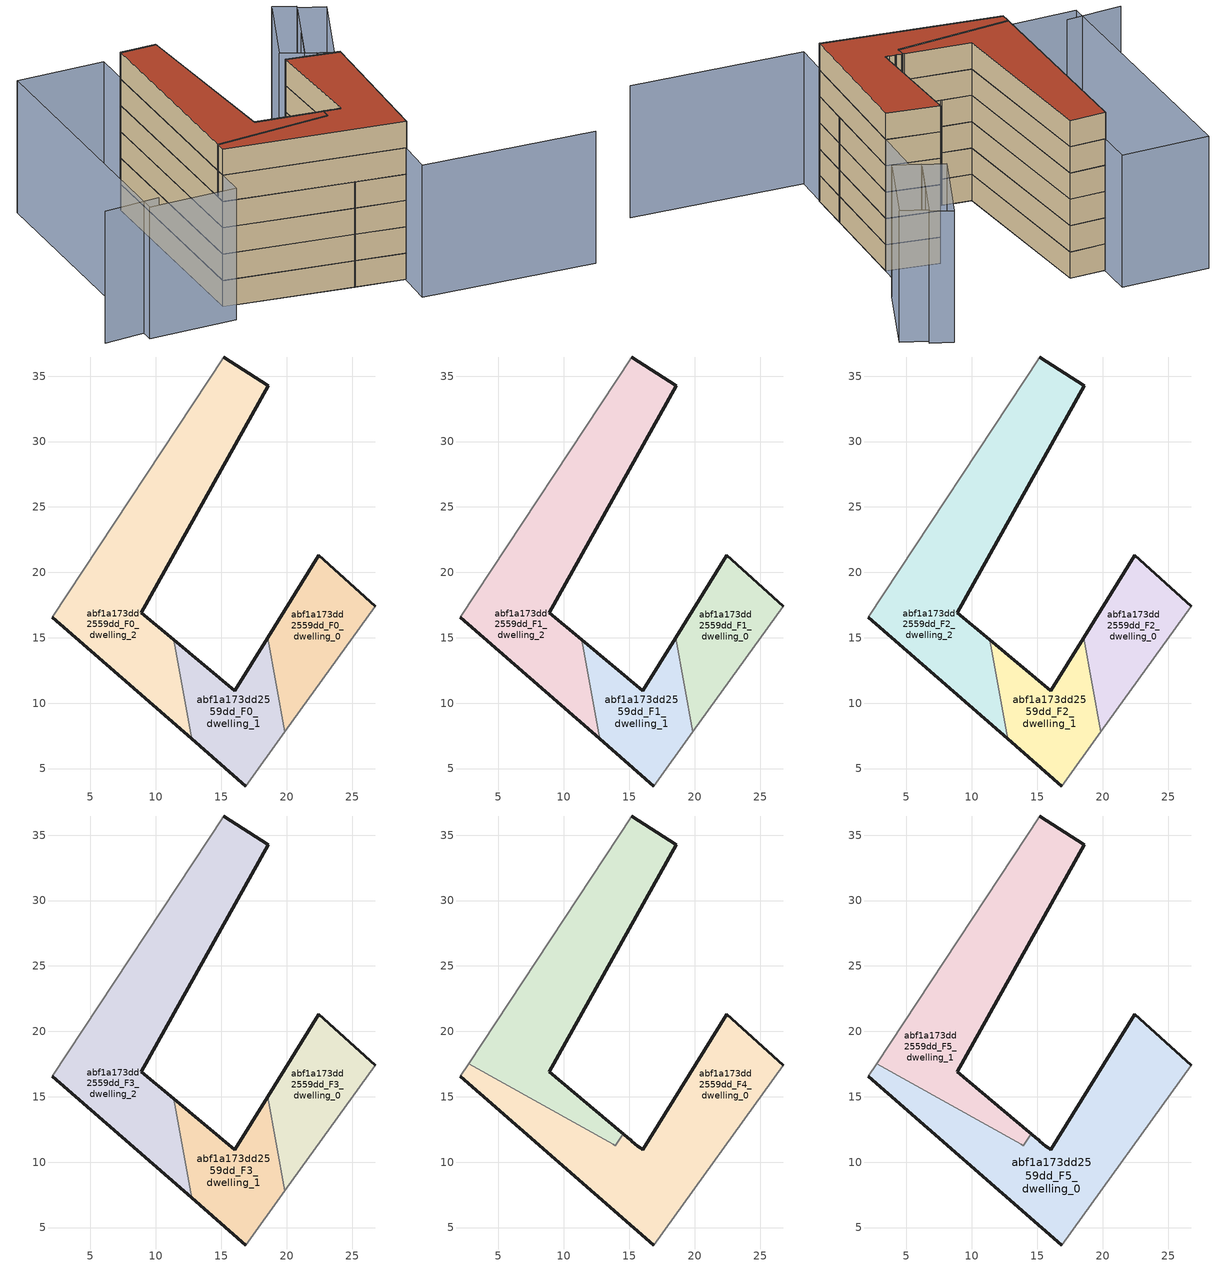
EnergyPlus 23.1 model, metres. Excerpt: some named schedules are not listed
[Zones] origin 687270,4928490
abf1a173dd2559dd_F0_dwelling_0
 floor ground (EU_floor_Construction): 19.87,7.82 26.77,17.39 22.47,21.33 18.55,15.01 z0
 wall outside (EU_wall_Construction): 18.55,15.01 22.47,21.33 26.77,17.39 z0:3
 wall adiabatic (EU_wall_Construction): 26.77,17.39 19.87,7.82 z0:3
 wall to abf1a173dd2559dd_F0_dwelling_1 (EU_wall_Construction): 19.87,7.82 18.55,15.01 z0:3
abf1a173dd2559dd_F0_dwelling_1
 floor ground (EU_floor_Construction): 16.87,3.67 19.87,7.82 18.55,15.01 16.02,10.94 11.36,14.83 12.75,7.26 z0
 wall outside (EU_wall_Construction): 11.36,14.83 16.02,10.94 18.55,15.01 / 16.87,3.67 12.75,7.26 z0:3
 wall to abf1a173dd2559dd_F0_dwelling_2 (EU_wall_Construction): 12.75,7.26 11.36,14.83 z0:3
 wall adiabatic (EU_wall_Construction): 19.87,7.82 16.87,3.67 z0:3
abf1a173dd2559dd_F0_dwelling_2
 floor ground (EU_floor_Construction): 12.75,7.26 11.36,14.83 8.87,16.91 18.6,34.29 15.2,36.46 2.09,16.57 z0
 wall outside (EU_wall_Construction): 12.75,7.26 2.09,16.57 / 15.2,36.46 18.6,34.29 8.87,16.91 11.36,14.83 z0:3
 wall adiabatic (EU_wall_Construction): 2.09,16.57 15.2,36.46 z0:3
abf1a173dd2559dd_F1_dwelling_0
 floor to abf1a173dd2559dd_F0_dwelling_0 (EU_floor_Construction): 19.87,7.82 26.77,17.39 22.47,21.33 18.55,15.01 z3
 wall outside (EU_wall_Construction): 18.55,15.01 22.47,21.33 26.77,17.39 z3:6
 wall adiabatic (EU_wall_Construction): 26.77,17.39 19.87,7.82 z3:6
 wall to abf1a173dd2559dd_F1_dwelling_1 (EU_wall_Construction): 19.87,7.82 18.55,15.01 z3:6
abf1a173dd2559dd_F1_dwelling_1
 floor to abf1a173dd2559dd_F0_dwelling_1 (EU_floor_Construction): 16.87,3.67 19.87,7.82 18.55,15.01 16.02,10.94 11.36,14.83 12.75,7.26 z3
 wall outside (EU_wall_Construction): 11.36,14.83 16.02,10.94 18.55,15.01 / 16.87,3.67 12.75,7.26 z3:6
 wall to abf1a173dd2559dd_F1_dwelling_2 (EU_wall_Construction): 12.75,7.26 11.36,14.83 z3:6
 wall adiabatic (EU_wall_Construction): 19.87,7.82 16.87,3.67 z3:6
abf1a173dd2559dd_F1_dwelling_2
 floor to abf1a173dd2559dd_F0_dwelling_2 (EU_floor_Construction): 12.75,7.26 11.36,14.83 8.87,16.91 18.6,34.29 15.2,36.46 2.09,16.57 z3
 wall outside (EU_wall_Construction): 12.75,7.26 2.09,16.57 / 15.2,36.46 18.6,34.29 8.87,16.91 11.36,14.83 z3:6
 wall adiabatic (EU_wall_Construction): 2.09,16.57 15.2,36.46 z3:6
abf1a173dd2559dd_F2_dwelling_0
 floor to abf1a173dd2559dd_F1_dwelling_0 (EU_floor_Construction): 19.87,7.82 26.77,17.39 22.47,21.33 18.55,15.01 z6
 wall outside (EU_wall_Construction): 18.55,15.01 22.47,21.33 26.77,17.39 z6:9
 wall adiabatic (EU_wall_Construction): 26.77,17.39 19.87,7.82 z6:9
 wall to abf1a173dd2559dd_F2_dwelling_1 (EU_wall_Construction): 19.87,7.82 18.55,15.01 z6:9
abf1a173dd2559dd_F2_dwelling_1
 floor to abf1a173dd2559dd_F1_dwelling_1 (EU_floor_Construction): 16.87,3.67 19.87,7.82 18.55,15.01 16.02,10.94 11.36,14.83 12.75,7.26 z6
 wall outside (EU_wall_Construction): 11.36,14.83 16.02,10.94 18.55,15.01 / 16.87,3.67 12.75,7.26 z6:9
 wall to abf1a173dd2559dd_F2_dwelling_2 (EU_wall_Construction): 12.75,7.26 11.36,14.83 z6:9
 wall adiabatic (EU_wall_Construction): 19.87,7.82 16.87,3.67 z6:9
abf1a173dd2559dd_F2_dwelling_2
 floor to abf1a173dd2559dd_F1_dwelling_2 (EU_floor_Construction): 12.75,7.26 11.36,14.83 8.87,16.91 18.6,34.29 15.2,36.46 2.09,16.57 z6
 wall outside (EU_wall_Construction): 12.75,7.26 2.09,16.57 / 15.2,36.46 18.6,34.29 8.87,16.91 11.36,14.83 z6:9
 wall adiabatic (EU_wall_Construction): 2.09,16.57 15.2,36.46 z6:9
abf1a173dd2559dd_F3_dwelling_0
 floor to abf1a173dd2559dd_F2_dwelling_0 (EU_floor_Construction): 19.87,7.82 26.77,17.39 22.47,21.33 18.55,15.01 z9
 wall outside (EU_wall_Construction): 18.55,15.01 22.47,21.33 26.77,17.39 z9:12
 wall adiabatic (EU_wall_Construction): 26.77,17.39 19.87,7.82 z9:12
 wall to abf1a173dd2559dd_F3_dwelling_1 (EU_wall_Construction): 19.87,7.82 18.55,15.01 z9:12
abf1a173dd2559dd_F3_dwelling_1
 floor to abf1a173dd2559dd_F2_dwelling_1 (EU_floor_Construction): 16.87,3.67 19.87,7.82 18.55,15.01 16.02,10.94 11.36,14.83 12.75,7.26 z9
 wall outside (EU_wall_Construction): 11.36,14.83 16.02,10.94 18.55,15.01 / 16.87,3.67 12.75,7.26 z9:12
 wall to abf1a173dd2559dd_F3_dwelling_2 (EU_wall_Construction): 12.75,7.26 11.36,14.83 z9:12
 wall adiabatic (EU_wall_Construction): 19.87,7.82 16.87,3.67 z9:12
abf1a173dd2559dd_F3_dwelling_2
 floor to abf1a173dd2559dd_F2_dwelling_2 (EU_floor_Construction): 12.75,7.26 11.36,14.83 8.87,16.91 18.6,34.29 15.2,36.46 2.09,16.57 z9
 wall outside (EU_wall_Construction): 12.75,7.26 2.09,16.57 / 15.2,36.46 18.6,34.29 8.87,16.91 11.36,14.83 z9:12
 wall adiabatic (EU_wall_Construction): 2.09,16.57 15.2,36.46 z9:12
abf1a173dd2559dd_F4_dwelling_0
 floor to abf1a173dd2559dd_F3_dwelling_0 (EU_floor_Construction): 19.87,7.82 26.77,17.39 22.47,21.33 18.55,15.01 z12
 floor to abf1a173dd2559dd_F3_dwelling_1 (EU_floor_Construction): 16.87,3.67 19.87,7.82 18.55,15.01 16.02,10.94 15.79,11.13 15.67,11.23 14.62,12.1 14.56,12.16 13.95,11.27 13.77,11.37 11.79,12.48 12.75,7.26 z12
 floor to abf1a173dd2559dd_F3_dwelling_2 (EU_floor_Construction): 12.75,7.26 11.79,12.48 2.73,17.54 2.09,16.57 z12
 wall outside (EU_wall_Construction): 16.87,3.67 2.09,16.57 / 14.56,12.15 14.63,12.1 15.09,11.71 15.1,11.7 15.21,11.62 15.67,11.23 15.84,11.08 16.02,10.94 22.47,21.33 26.77,17.39 z12:15; 14.56,12.15,15 14.56,12.16,12 14.56,12.15,12
 wall adiabatic (EU_wall_Construction): 26.77,17.39 16.87,3.67 / 2.09,16.57 2.73,17.54 z12:15
 wall to abf1a173dd2559dd_F4_dwelling_1 (EU_wall_Construction): 2.73,17.54 13.77,11.37 13.95,11.27 14.56,12.16 z12:15
abf1a173dd2559dd_F4_dwelling_1
 floor to abf1a173dd2559dd_F3_dwelling_1 (EU_floor_Construction): 13.95,11.27 14.56,12.16 14.43,12.26 11.36,14.83 11.79,12.48 13.77,11.37 z12
 floor to abf1a173dd2559dd_F3_dwelling_2 (EU_floor_Construction): 11.79,12.48 11.36,14.83 8.87,16.91 18.6,34.29 15.2,36.46 2.73,17.54 z12
 wall outside (EU_wall_Construction): 15.2,36.46 18.6,34.29 8.87,16.91 14.4,12.29 14.56,12.16 z12:15
 wall adiabatic (EU_wall_Construction): 2.73,17.54 15.2,36.46 z12:15
abf1a173dd2559dd_F5_dwelling_0
 floor to abf1a173dd2559dd_F4_dwelling_0 (EU_floor_Construction): 16.87,3.67 26.77,17.39 22.47,21.33 16.02,10.94 15.84,11.08 15.67,11.23 15.21,11.62 15.1,11.7 15.09,11.71 14.63,12.1 14.56,12.16 13.95,11.27 2.73,17.54 2.09,16.57 z15
 wall outside (EU_wall_Construction): 16.87,3.67 2.09,16.57 / 14.56,12.15 14.63,12.1 15.09,11.71 15.1,11.7 15.21,11.62 15.67,11.23 15.84,11.08 16.02,10.94 22.47,21.33 26.77,17.39 z15:18; 14.56,12.15,18 14.56,12.16,15 14.56,12.15,15
 wall adiabatic (EU_wall_Construction): 26.77,17.39 16.87,3.67 / 2.09,16.57 2.73,17.54 z15:18
 wall to abf1a173dd2559dd_F5_dwelling_1 (EU_wall_Construction): 2.73,17.54 13.77,11.37 13.95,11.27 14.56,12.16 z15:18
 roof outside (EU_roof_Construction): 26.77,17.39 16.87,3.67 2.09,16.57 2.73,17.54 13.95,11.27 14.56,12.15 14.63,12.1 15.09,11.71 15.1,11.7 15.21,11.62 15.67,11.23 15.84,11.08 16.02,10.94 22.47,21.33 z18
abf1a173dd2559dd_F5_dwelling_1
 floor to abf1a173dd2559dd_F4_dwelling_1 (EU_floor_Construction): 14.56,12.16 14.4,12.29 8.87,16.91 18.6,34.29 15.2,36.46 2.73,17.54 13.77,11.37 13.95,11.27 z15
 wall outside (EU_wall_Construction): 15.2,36.46 18.6,34.29 8.87,16.91 14.4,12.29 14.56,12.16 z15:18
 wall adiabatic (EU_wall_Construction): 2.73,17.54 15.2,36.46 z15:18
 roof outside (EU_roof_Construction): 18.6,34.29 8.87,16.91 14.4,12.29 14.56,12.16 13.95,11.27 13.77,11.37 2.73,17.54 15.2,36.46 z18
shading: 29.79,-10.96 14.3,0.3 / 14.3,0.3 30.31,22.31 / -5.53,19.61 -10.89,22.74 / 29.61,23.3 37.91,29.12 / 37.91,29.12 39.63,26.66 / 39.63,26.66 31.33,20.85 / 31.33,20.85 29.61,23.3 / 38.2,29.33 29.72,23.38 / 29.72,23.38 28.27,25.46 / 28.27,25.46 36.75,31.41 / 36.75,31.41 38.2,29.33 / 17.53,39.82 0.35,13.94 / 0.35,13.94 -7.76,19.32 / -7.76,19.32 9.42,45.21 / 9.42,45.21 17.53,39.82 z0:15
[Building]
EU S2 Campaign: North Axis=0; Terrain=City; Solar Distribution=FullExterior
[Site:Location]
Bologna: Latitude=44.5; Longitude=11.25; Time Zone=1; Elevation=37
[SizingPeriod:WeatherFileDays]
AnnualSizingPeriod: Begin Month=1; Begin Day of Month=1; End Month=12; End Day of Month=31; Day of Week for Start Day=Monday; Use Weather File Daylight Saving Period=No; Use Weather File Rain and Snow Indicators=No
[MATERIAL]
EU_InternalMass_Material: Roughness=MediumRough; Thickness=0.1; Conductivity=1; Density=1800; Specific Heat=900; Thermal Absorptance=0.9; Solar Absorptance=0.7; Visible Absorptance=0.7
[MATERIAL:NOMASS] Roughness=MediumRough; Thermal Absorptance=0.9; Solar Absorptance=0.7; Visible Absorptance=0.7
Name | Thermal Resistance
EU_wall_NoMass | 0.905828
EU_roof_NoMass | 0.37593
EU_floor_NoMass | 0.67114
[CONSTRUCTION]
EU_wall_Construction: EU_wall_NoMass
EU_roof_Construction: EU_roof_NoMass
EU_floor_Construction: EU_floor_NoMass
EU_InternalMass_Construction: EU_InternalMass_Material
[ZONE] Type=1; Multiplier=1; Ceiling Height=autocalculate; Floor Area=autocalculate; Part of Total Floor Area=Yes
Name | Volume
abf1a173dd2559dd_F0_dwelling_0; abf1a173dd2559dd_F1_dwelling_0; abf1a173dd2559dd_F2_dwelling_0; abf1a173dd2559dd_F3_dwelling_0 | 157.212
abf1a173dd2559dd_F4_dwelling_0; abf1a173dd2559dd_F5_dwelling_0 | 390.148
abf1a173dd2559dd_F0_dwelling_1; abf1a173dd2559dd_F1_dwelling_1; abf1a173dd2559dd_F2_dwelling_1; abf1a173dd2559dd_F3_dwelling_1 | 158.445
abf1a173dd2559dd_F4_dwelling_1; abf1a173dd2559dd_F5_dwelling_1 | 365.6
abf1a173dd2559dd_F0_dwelling_2; abf1a173dd2559dd_F1_dwelling_2; abf1a173dd2559dd_F2_dwelling_2; abf1a173dd2559dd_F3_dwelling_2 | 440.063
[INTERNALMASS] Construction=EU_InternalMass_Construction
Name | Zone or ZoneList | Surface Area
abf1a173dd2559dd_F0_dwelling_0_EU_InternalMass | abf1a173dd2559dd_F0_dwelling_0 | 52.4003
abf1a173dd2559dd_F0_dwelling_1_EU_InternalMass | abf1a173dd2559dd_F0_dwelling_1 | 52.8136
abf1a173dd2559dd_F0_dwelling_2_EU_InternalMass | abf1a173dd2559dd_F0_dwelling_2 | 146.685
abf1a173dd2559dd_F1_dwelling_0_EU_InternalMass | abf1a173dd2559dd_F1_dwelling_0 | 52.4003
abf1a173dd2559dd_F1_dwelling_1_EU_InternalMass | abf1a173dd2559dd_F1_dwelling_1 | 52.8136
abf1a173dd2559dd_F1_dwelling_2_EU_InternalMass | abf1a173dd2559dd_F1_dwelling_2 | 146.685
abf1a173dd2559dd_F2_dwelling_0_EU_InternalMass | abf1a173dd2559dd_F2_dwelling_0 | 52.4003
abf1a173dd2559dd_F2_dwelling_1_EU_InternalMass | abf1a173dd2559dd_F2_dwelling_1 | 52.8136
abf1a173dd2559dd_F2_dwelling_2_EU_InternalMass | abf1a173dd2559dd_F2_dwelling_2 | 146.685
abf1a173dd2559dd_F3_dwelling_0_EU_InternalMass | abf1a173dd2559dd_F3_dwelling_0 | 52.4003
abf1a173dd2559dd_F3_dwelling_1_EU_InternalMass | abf1a173dd2559dd_F3_dwelling_1 | 52.8136
abf1a173dd2559dd_F3_dwelling_2_EU_InternalMass | abf1a173dd2559dd_F3_dwelling_2 | 146.685
abf1a173dd2559dd_F4_dwelling_0_EU_InternalMass | abf1a173dd2559dd_F4_dwelling_0 | 130.046
abf1a173dd2559dd_F4_dwelling_1_EU_InternalMass | abf1a173dd2559dd_F4_dwelling_1 | 121.867
abf1a173dd2559dd_F5_dwelling_0_EU_InternalMass | abf1a173dd2559dd_F5_dwelling_0 | 130.046
abf1a173dd2559dd_F5_dwelling_1_EU_InternalMass | abf1a173dd2559dd_F5_dwelling_1 | 121.867
[OTHEREQUIPMENT] Fuel Type=Electricity; Design Level Calculation Method=Watts/Area; Power per Zone Floor Area=1; Fraction Latent=0; Fraction Radiant=0; Fraction Lost=0; Carbon Dioxide Generation Rate=0; EndUse Subcategory=EU_Step8_InternalGains
Name | Zone or ZoneList or Space or SpaceList | Schedule
EU_Step8_InternalGain_abf1a173dd2559dd_F0_dwelling_0_f000 | abf1a173dd2559dd_F0_dwelling_0 | EU_Step8_GainSchedule_abf1a173dd2559dd_F0_dwelling_0_f000
EU_Step8_InternalGain_abf1a173dd2559dd_F0_dwelling_1_f000 | abf1a173dd2559dd_F0_dwelling_1 | EU_Step8_GainSchedule_abf1a173dd2559dd_F0_dwelling_1_f000
EU_Step8_InternalGain_abf1a173dd2559dd_F0_dwelling_2_f000 | abf1a173dd2559dd_F0_dwelling_2 | EU_Step8_GainSchedule_abf1a173dd2559dd_F0_dwelling_2_f000
EU_Step8_InternalGain_abf1a173dd2559dd_F1_dwelling_0_f000 | abf1a173dd2559dd_F1_dwelling_0 | EU_Step8_GainSchedule_abf1a173dd2559dd_F1_dwelling_0_f000
EU_Step8_InternalGain_abf1a173dd2559dd_F1_dwelling_1_f000 | abf1a173dd2559dd_F1_dwelling_1 | EU_Step8_GainSchedule_abf1a173dd2559dd_F1_dwelling_1_f000
EU_Step8_InternalGain_abf1a173dd2559dd_F1_dwelling_2_f000 | abf1a173dd2559dd_F1_dwelling_2 | EU_Step8_GainSchedule_abf1a173dd2559dd_F1_dwelling_2_f000
EU_Step8_InternalGain_abf1a173dd2559dd_F2_dwelling_0_f000 | abf1a173dd2559dd_F2_dwelling_0 | EU_Step8_GainSchedule_abf1a173dd2559dd_F2_dwelling_0_f000
EU_Step8_InternalGain_abf1a173dd2559dd_F2_dwelling_1_f000 | abf1a173dd2559dd_F2_dwelling_1 | EU_Step8_GainSchedule_abf1a173dd2559dd_F2_dwelling_1_f000
EU_Step8_InternalGain_abf1a173dd2559dd_F2_dwelling_2_f000 | abf1a173dd2559dd_F2_dwelling_2 | EU_Step8_GainSchedule_abf1a173dd2559dd_F2_dwelling_2_f000
EU_Step8_InternalGain_abf1a173dd2559dd_F3_dwelling_0_f000 | abf1a173dd2559dd_F3_dwelling_0 | EU_Step8_GainSchedule_abf1a173dd2559dd_F3_dwelling_0_f000
EU_Step8_InternalGain_abf1a173dd2559dd_F3_dwelling_1_f000 | abf1a173dd2559dd_F3_dwelling_1 | EU_Step8_GainSchedule_abf1a173dd2559dd_F3_dwelling_1_f000
EU_Step8_InternalGain_abf1a173dd2559dd_F3_dwelling_2_f000 | abf1a173dd2559dd_F3_dwelling_2 | EU_Step8_GainSchedule_abf1a173dd2559dd_F3_dwelling_2_f000
EU_Step8_InternalGain_abf1a173dd2559dd_F4_dwelling_0_f000 | abf1a173dd2559dd_F4_dwelling_0 | EU_Step8_GainSchedule_abf1a173dd2559dd_F4_dwelling_0_f000
EU_Step8_InternalGain_abf1a173dd2559dd_F4_dwelling_1_f000 | abf1a173dd2559dd_F4_dwelling_1 | EU_Step8_GainSchedule_abf1a173dd2559dd_F4_dwelling_1_f000
EU_Step8_InternalGain_abf1a173dd2559dd_F5_dwelling_0_f000 | abf1a173dd2559dd_F5_dwelling_0 | EU_Step8_GainSchedule_abf1a173dd2559dd_F5_dwelling_0_f000
EU_Step8_InternalGain_abf1a173dd2559dd_F5_dwelling_1_f000 | abf1a173dd2559dd_F5_dwelling_1 | EU_Step8_GainSchedule_abf1a173dd2559dd_F5_dwelling_1_f000
[ZONEVENTILATION:DESIGNFLOWRATE] Schedule=EU_AlwaysOn; Design Flow Rate Calculation Method=AirChanges/Hour; Air Changes per Hour=0.73129; Ventilation Type=Natural; Fan Pressure Rise=0; Fan Total Efficiency=1; Constant Term Coefficient=1; Temperature Term Coefficient=0; Velocity Term Coefficient=0; Velocity Squared Term Coefficient=0; Minimum Indoor Temperature=-100; Maximum Indoor Temperature=100; Delta Temperature=-100; Minimum Outdoor Temperature=-100; Maximum Outdoor Temperature=100; Maximum Wind Speed=40
Name | Zone or ZoneList or Space or SpaceList
EU_ConstantAir_abf1a173dd2559dd_F0_dwelling_0 | abf1a173dd2559dd_F0_dwelling_0
EU_ConstantAir_abf1a173dd2559dd_F0_dwelling_1 | abf1a173dd2559dd_F0_dwelling_1
EU_ConstantAir_abf1a173dd2559dd_F0_dwelling_2 | abf1a173dd2559dd_F0_dwelling_2
EU_ConstantAir_abf1a173dd2559dd_F1_dwelling_0 | abf1a173dd2559dd_F1_dwelling_0
EU_ConstantAir_abf1a173dd2559dd_F1_dwelling_1 | abf1a173dd2559dd_F1_dwelling_1
EU_ConstantAir_abf1a173dd2559dd_F1_dwelling_2 | abf1a173dd2559dd_F1_dwelling_2
EU_ConstantAir_abf1a173dd2559dd_F2_dwelling_0 | abf1a173dd2559dd_F2_dwelling_0
EU_ConstantAir_abf1a173dd2559dd_F2_dwelling_1 | abf1a173dd2559dd_F2_dwelling_1
EU_ConstantAir_abf1a173dd2559dd_F2_dwelling_2 | abf1a173dd2559dd_F2_dwelling_2
EU_ConstantAir_abf1a173dd2559dd_F3_dwelling_0 | abf1a173dd2559dd_F3_dwelling_0
EU_ConstantAir_abf1a173dd2559dd_F3_dwelling_1 | abf1a173dd2559dd_F3_dwelling_1
EU_ConstantAir_abf1a173dd2559dd_F3_dwelling_2 | abf1a173dd2559dd_F3_dwelling_2
EU_ConstantAir_abf1a173dd2559dd_F4_dwelling_0 | abf1a173dd2559dd_F4_dwelling_0
EU_ConstantAir_abf1a173dd2559dd_F4_dwelling_1 | abf1a173dd2559dd_F4_dwelling_1
EU_ConstantAir_abf1a173dd2559dd_F5_dwelling_0 | abf1a173dd2559dd_F5_dwelling_0
EU_ConstantAir_abf1a173dd2559dd_F5_dwelling_1 | abf1a173dd2559dd_F5_dwelling_1
[HVACTEMPLATE:THERMOSTAT] Constant Heating Setpoint=20; Constant Cooling Setpoint=50
EU_HeatOnly_abf1a173dd2559dd_F0_dwelling_0; EU_HeatOnly_abf1a173dd2559dd_F0_dwelling_1; EU_HeatOnly_abf1a173dd2559dd_F0_dwelling_2; EU_HeatOnly_abf1a173dd2559dd_F1_dwelling_0; EU_HeatOnly_abf1a173dd2559dd_F1_dwelling_1; EU_HeatOnly_abf1a173dd2559dd_F1_dwelling_2; EU_HeatOnly_abf1a173dd2559dd_F2_dwelling_0; EU_HeatOnly_abf1a173dd2559dd_F2_dwelling_1; EU_HeatOnly_abf1a173dd2559dd_F2_dwelling_2; EU_HeatOnly_abf1a173dd2559dd_F3_dwelling_0; EU_HeatOnly_abf1a173dd2559dd_F3_dwelling_1; EU_HeatOnly_abf1a173dd2559dd_F3_dwelling_2; EU_HeatOnly_abf1a173dd2559dd_F4_dwelling_0; EU_HeatOnly_abf1a173dd2559dd_F4_dwelling_1; EU_HeatOnly_abf1a173dd2559dd_F5_dwelling_0; EU_HeatOnly_abf1a173dd2559dd_F5_dwelling_1
[HVACTEMPLATE:ZONE:IDEALLOADSAIRSYSTEM] System Availability Schedule=EU_AlwaysOn; Maximum Heating Supply Air Temperature=50; Minimum Cooling Supply Air Temperature=13; Maximum Heating Supply Air Humidity Ratio=0.0156; Minimum Cooling Supply Air Humidity Ratio=0.0077; Heating Limit=NoLimit; Cooling Limit=NoLimit; Heating Availability Schedule=EU_AlwaysOn; Cooling Availability Schedule=EU_CoolingOff; Dehumidification Control Type=ConstantSensibleHeatRatio; Cooling Sensible Heat Ratio=0.7; Dehumidification Setpoint=60; Humidification Control Type=None; Humidification Setpoint=30; Outdoor Air Method=None; Outdoor Air Flow Rate per Person=0.00944; Outdoor Air Flow Rate per Zone Floor Area=0; Outdoor Air Flow Rate per Zone=0; Demand Controlled Ventilation Type=None; Outdoor Air Economizer Type=NoEconomizer; Heat Recovery Type=None; Sensible Heat Recovery Effectiveness=0.7; Latent Heat Recovery Effectiveness=0.65
Name | Template Thermostat
abf1a173dd2559dd_F0_dwelling_0 | EU_HeatOnly_abf1a173dd2559dd_F0_dwelling_0
abf1a173dd2559dd_F0_dwelling_1 | EU_HeatOnly_abf1a173dd2559dd_F0_dwelling_1
abf1a173dd2559dd_F0_dwelling_2 | EU_HeatOnly_abf1a173dd2559dd_F0_dwelling_2
abf1a173dd2559dd_F1_dwelling_0 | EU_HeatOnly_abf1a173dd2559dd_F1_dwelling_0
abf1a173dd2559dd_F1_dwelling_1 | EU_HeatOnly_abf1a173dd2559dd_F1_dwelling_1
abf1a173dd2559dd_F1_dwelling_2 | EU_HeatOnly_abf1a173dd2559dd_F1_dwelling_2
